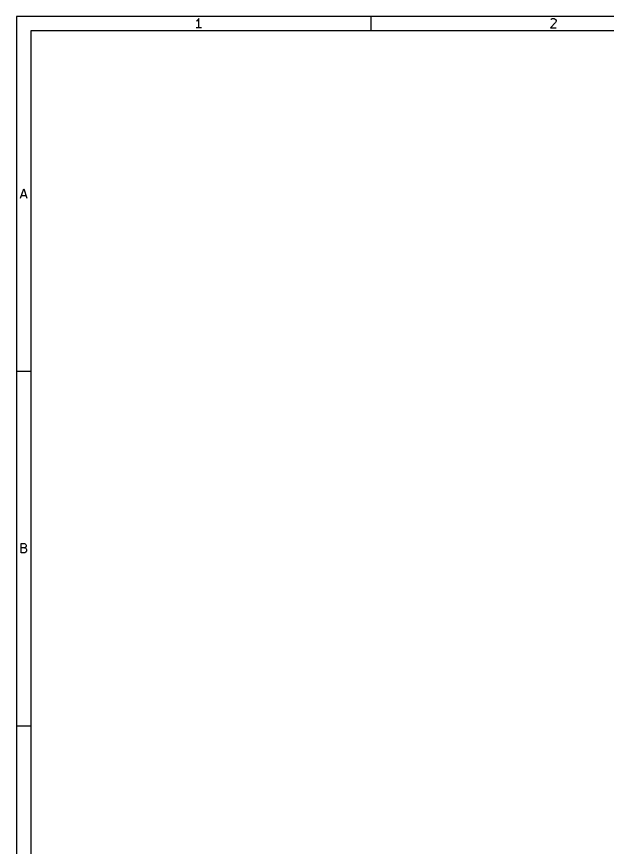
# Model space of a CAD drawing. Extents: x 10 to 287, y -200 to -10.
# Drawn here: x 10 to 93.3, y -127.1 to -10 of the extents above; entities that cross this region are included whole.
import ezdxf

# ---------------------------------------------------------------- set-up
doc = ezdxf.new("R2010")
doc.units = 0
doc.layers.add('BLACK', color=7, linetype='CONTINUOUS')

msp = doc.modelspace()

# ---------------------------------------------------------------- linework, layer by layer
at = {"layer": 'BLACK', "linetype": 'CONTINUOUS'}
for p, q in [((10, -10), (10, -200.007)), ((287.002, -10), (10, -10)), ((35.5702, -10.4738), (35.4464, -10.5976)), ((35.694, -10.2881), (35.5702, -10.4738)), ((35.694, -11.5881), (35.694, -10.2881)), ((60, -12), (60, -10)), ((85.3226, -10.4119), (85.3845, -10.35)), ((85.3845, -10.35), (85.5083, -10.2881)), ((85.5083, -10.2881), (85.8179, -10.2881)), ((85.8179, -10.2881), (85.9417, -10.35)), ((85.9417, -10.35), (86.0036, -10.4119)), ((86.0036, -10.4119), (86.0655, -10.5357)), ((86.0655, -10.5357), (86.0655, -10.6595)), ((35.4464, -10.5976), (35.3226, -10.6595)), ((36.0655, -11.5881), (35.3226, -11.5881)), ((86.0036, -10.8452), (85.2607, -11.5881)), ((85.2607, -11.5881), (86.0655, -11.5881)), ((86.0655, -10.6595), (86.0036, -10.8452)), ((12, -12), (12, -198.007)), ((285.002, -12), (12, -12)), ((10.5667, -35.5881), (11, -34.2881)), ((11, -34.2881), (11.4333, -35.5881)), ((10.6905, -35.2167), (11.3095, -35.2167)), ((10, -60), (12, -60)), ((10.6595, -85.5881), (10.6595, -84.2881)), ((10.6595, -84.2881), (11.0929, -84.2881)), ((11.0929, -84.2881), (11.2167, -84.35)), ((11.0929, -84.9071), (10.6595, -84.9071)), ((11.2167, -84.8452), (11.0929, -84.9071)), ((11.0929, -84.9071), (11.2786, -84.969)), ((11.2167, -84.35), (11.2786, -84.4119)), ((11.2786, -84.7833), (11.2167, -84.8452)), ((11.2786, -84.4119), (11.3405, -84.5357)), ((11.3405, -84.6595), (11.2786, -84.7833)), ((11.2786, -84.969), (11.3405, -85.031)), ((11.3405, -85.4643), (11.2786, -85.5262)), ((11.3405, -84.5357), (11.3405, -84.6595)), ((11.3405, -85.031), (11.4024, -85.1548)), ((11.4024, -85.3405), (11.3405, -85.4643)), ((11.4024, -85.1548), (11.4024, -85.3405)), ((11.1548, -85.5881), (10.6595, -85.5881)), ((11.2786, -85.5262), (11.1548, -85.5881)), ((10, -110), (12, -110))]:
    msp.add_line(p, q, dxfattribs=at)

doc.saveas('drawing.dxf')
